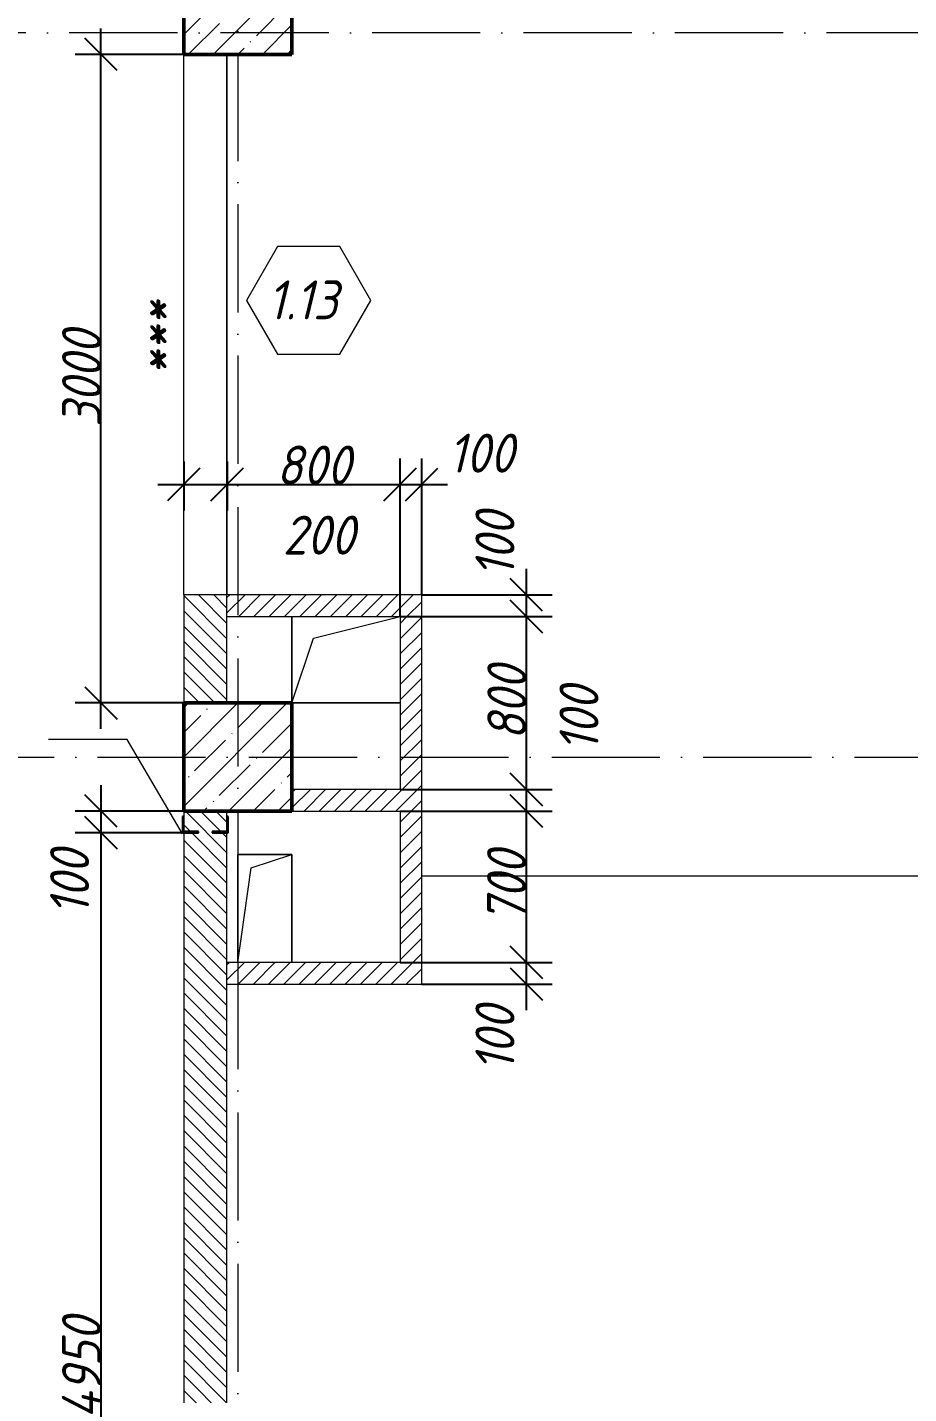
# Model space of a CAD drawing. Header units: millimetres. Extents: x -356862 to 418287, y 0 to 839748.
# Drawn here: x -98224 to -94149, y 593703 to 600023 of the extents above; entities that cross this region are included whole.
import ezdxf

# ---------------------------------------------------------------- set-up
doc = ezdxf.new("R2010")
doc.units = ezdxf.units.MM
doc.linetypes.add('50_200_ШТРИХ_1Т_ш5_п1_п1_', pattern=[700, 500, -100, 0, -100])
for name, color, linetype, lineweight in [('A-____-____-DIMS', 7, 'Continuous', 9), ('A-DOOR-____-IDEN', 7, 'Continuous', 9), ('A-DOOR-____-OTLN', 7, 'Continuous', 9), ('A-FLOR-____-OTLN', 7, 'Continuous', 9), ('A-GENM-____-IDEN', 7, 'Continuous', 9), ('A-GENM-____-MCUT', 7, 'Continuous', 25), ('A-GENM-____-OTLN', 7, 'Continuous', 9), ('A-GENM-____-OTLN-1', 7, 'Continuous', 25), ('A-WALL-FNSH-MCUT-1', 7, 'Continuous', 9), ('S-COLS-____-MCUT', 7, 'Continuous', 50), ('S-COLS-____-OTLN', 7, 'Continuous', 9), ('S-GRID-____-OTLN-1', 7, '50_200_ШТРИХ_1Т_ш5_п1_п1_', 9)]:
    doc.layers.add(name, color=color, linetype=linetype, lineweight=lineweight)
for name, color, linetype, lineweight, true_color in [('A-DOOR-____-OTLN-1', 7, 'Continuous', 9, 0xffffff), ('A-WALL-____-MCUT-4', 7, 'Continuous', 13, 0x000000), ('A-WALL-____-PATT-3', 9, 'Continuous', 9, 0x808080), ('A-WALL-____-PATT-4', 9, 'Continuous', 9, 0x808080), ('I-WALL-____-OTLN-1', 7, 'Continuous', 9, 0x000000)]:
    doc.layers.add(name, color=color, linetype=linetype, lineweight=lineweight, true_color=true_color)
doc.styles.add('ISOCPEUR_I_10', font='isocpeui.ttf', dxfattribs={"width": 0.9, "height": 180})
doc.styles.add('ISOCPEUR_I_14', font='isocpeui.ttf', dxfattribs={"width": 0.9, "height": 180})
doc.styles.add('ISOCPEUR_I_2', font='isocpeui.ttf', dxfattribs={"width": 0.85, "height": 2.3})
doc.dimstyles.new('ISO-1_8_0_9К_СРЕДНИЙ_Кладочные_5', dxfattribs={"dimscale": 304.8, "dimtxt": 179.276612, "dimasz": 0.492126, "dimexe": 0.393701, "dimexo": 0, "dimgap": 0, "dimtad": 1, "dimdec": 3, "dimrnd": 0.001, "dimdsep": 46, "dimtxsty": 'ISOCPEUR_I_10', "dimblk1": 'OBLIQUE', "dimblk2": 'OBLIQUE', "dimsah": 1, "dimcen": 0.09, "dimdle": 0.393701, "dimazin": 0, "dimtfac": 1, "dimtdec": 4, "dimtix": 1, "dimtmove": 2, "dimatfit": 3, "dimfxl": 1, "dimtvp": 1, "dimtolj": 1, "dimtzin": 0, "dimarcsym": 2})
doc.dimstyles.new('ISO-1_8_0_9К_СРЕДНИЙ_Кладочные_6', dxfattribs={"dimscale": 304.8, "dimtxt": 179.276612, "dimasz": 0.492126, "dimexe": 0.393701, "dimexo": 0, "dimgap": 0, "dimtad": 1, "dimdec": 3, "dimrnd": 0.001, "dimdsep": 46, "dimtxsty": 'ISOCPEUR_I_14', "dimblk1": 'OBLIQUE', "dimblk2": 'OBLIQUE', "dimsah": 1, "dimcen": 0.09, "dimdle": 0.393701, "dimazin": 0, "dimtfac": 1, "dimtdec": 4, "dimtix": 1, "dimtmove": 0, "dimatfit": 3, "dimfxl": 1, "dimtvp": 1, "dimtolj": 1, "dimtzin": 0, "dimarcsym": 2})
pattern_1 = [(45, (-175000.736, 544716.51), (-35.35534, 35.35534), [])]
pattern_2 = [(135, (-175000.736, 544716.51), (-35.35534, -35.35534), [])]

# ---------------------------------------------------------------- blocks, each defined once
blk = doc.blocks.new('BSC_Колонна _Прямоугольная - 500х500-V55-АР1_Кладочный план 1 этажа в осях 1-64_Ю-ЯЯ')
at = {"layer": 'S-COLS-____-OTLN'}
h = blk.add_hatch(dxfattribs=at)
h.set_pattern_fill('FP_55', color=256, style=0, pattern_type=2)
h.set_pattern_definition([(45, (-77750, -55431.04), (-114.04925, 114.04925), []), (45, (-77635.95, -55431.04), (-114.04925, 114.04925), [201.613, -40.323, 3.353, -36.97])])
h.paths.add_polyline_path([(-250, -250), (250, -250), (250, 250), (-250, 250)], flags=0)
at = {"layer": 'S-COLS-____-MCUT'}
for p, q in [((250, 250), (-250, 250)), ((-250, 250), (-250, -250)), ((250, -250), (250, 250)), ((-250, -250), (250, -250))]:
    blk.add_line(p, q, dxfattribs=at)
blk = doc.blocks.new('BSC_Колонна _Прямоугольная - 500х500-25978818-АР1_Кладочный план 1 этажа в осях 1-64_Ю-ЯЯ')
at = {"layer": 'S-COLS-____-OTLN'}
h = blk.add_hatch(dxfattribs=at)
h.set_pattern_fill('FP_70', color=256, style=0, pattern_type=2)
h.set_pattern_definition([(45, (-77750, -51931.04), (-114.04925, 114.04925), []), (45, (-77635.95, -51931.04), (-114.04925, 114.04925), [201.613, -40.323, 3.353, -36.97])])
h.paths.add_polyline_path([(-250, -250), (250, -250), (250, 250), (-250, 250)], flags=0)
at = {"layer": 'S-COLS-____-MCUT'}
for p, q in [((250, 250), (-250, 250)), ((-250, 250), (-250, -250)), ((250, -250), (250, 250)), ((-250, -250), (250, -250))]:
    blk.add_line(p, q, dxfattribs=at)
blk = doc.blocks.new('Фахверк_СКБ_Уголок - 200_4010_1-27904659-АР1_Кладочный план 1 этажа в осях 1-64_Ю-ЯЯ')
at = {"layer": 'A-GENM-____-MCUT'}
for p, q in [((125, 156), (50, 156)), ((50, 156), (50, 150)), ((50, 150), (119, 150)), ((119, 150), (119, 81)), ((125, 81), (125, 156)), ((119, 81), (125, 81)), ((125, 19), (119, 19)), ((119, 19), (119, -50)), ((125, -56), (125, 19)), ((119, -50), (50, -50)), ((50, -50), (50, -56)), ((50, -56), (125, -56))]:
    blk.add_line(p, q, dxfattribs=at)
blk = doc.blocks.new('AR_Отверстие прямоугольное _в плите_ - AR_Отверстие прямоугольное _в плите_-30459229-АР1_Кладочный план 1 этажа в осях 1-64_Ю-ЯЯ')
at = {"layer": 'A-GENM-____-OTLN'}
for p, q in [((125, 250), (-125, 250)), ((-125, 250), (-125, -250)), ((-62.5, 187.5), (125, 250)), ((125, -250), (125, 250)), ((-125, -250), (-62.5, 187.5))]:
    blk.add_line(p, q, dxfattribs=at)
blk = doc.blocks.new('AR_Отверстие прямоугольное _в плите_ - AR_Отверстие прямоугольное _в плите_-30552814-АР1_Кладочный план 1 этажа в осях 1-64_Ю-ЯЯ')
at = {"layer": 'A-GENM-____-OTLN'}
for p, q in [((-250, 200), (-250, -200)), ((-150, 100), (250, 200)), ((-250, -200), (-150, 100)), ((-250, -200), (250, -200))]:
    blk.add_line(p, q, dxfattribs=at)
blk = doc.blocks.new('Проем_Дверь_Прямоугольный - 2500х2800h_витражные проемы-35287175-АР1_Кладочный план 1 этажа в осях 1-64_Ю-ЯЯ')
at = {"layer": 'A-DOOR-____-OTLN-1'}
for p, q in [((1250, 100), (-1250, 100)), ((1250, -100), (-1250, -100))]:
    blk.add_line(p, q, dxfattribs=at)
blk = doc.blocks.new('_Oblique')
at = {"color": 0, "linetype": 'ByBlock', "lineweight": -2}
blk.add_line((-0.5, -0.5), (0.5, 0.5), dxfattribs=at)
blk = doc.blocks.new('*D12829')
at = {"layer": 'A-____-____-DIMS', "color": 0, "lineweight": -2, "transparency": 16777216}
for p, q in [((-95917, 597517.6), (-95917, 597177.6)), ((-96400.7, 597397.6), (-95797, 597397.6)), ((-96500.7, 597297.6), (-95797, 597297.6))]:
    blk.add_line(p, q, dxfattribs=at)
at = {"layer": 'Defpoints', "color": 0, "transparency": 16777216}
for p in [(-96400.7, 597397.6), (-96500.7, 597297.6), (-95917, 597297.6)]:
    blk.add_point(p, dxfattribs=at)
at = {"layer": 'A-____-____-DIMS', "color": 0, "lineweight": -2, "transparency": 16777216, "xscale": 150, "yscale": 150, "zscale": 150}
for p, rotation in [((-95917, 597397.6), 90), ((-95917, 597297.6), 270)]:
    blk.add_blockref('_Oblique', p, dxfattribs=dict(at, rotation=rotation))
at = {"layer": 'A-____-____-DIMS', "color": 0, "transparency": 16777216, "insert": (-96152.2, 597478.4), "char_height": 180, "width": 368.207, "attachment_point": 1, "rotation": 90, "line_spacing_factor": 1.149209, "style": 'ISOCPEUR_I_10'}
blk.add_mtext('\\A1;100', dxfattribs=at)
blk = doc.blocks.new('*D12830')
at = {"layer": 'A-____-____-DIMS', "color": 0, "lineweight": -2, "transparency": 16777216}
for p, q in [((-95917, 597417.6), (-95917, 596377.6)), ((-96500.7, 597297.6), (-95797, 597297.6)), ((-96500.7, 596497.6), (-95797, 596497.6))]:
    blk.add_line(p, q, dxfattribs=at)
at = {"layer": 'Defpoints', "color": 0, "transparency": 16777216}
for p in [(-96500.7, 597297.6), (-96500.7, 596497.6), (-95917, 596497.6)]:
    blk.add_point(p, dxfattribs=at)
at = {"layer": 'A-____-____-DIMS', "color": 0, "lineweight": -2, "transparency": 16777216, "xscale": 150, "yscale": 150, "zscale": 150}
for p, rotation in [((-95917, 597297.6), 90), ((-95917, 596497.6), 270)]:
    blk.add_blockref('_Oblique', p, dxfattribs=dict(at, rotation=rotation))
at = {"layer": 'A-____-____-DIMS', "color": 0, "transparency": 16777216, "insert": (-96007, 596897.6), "char_height": 180, "width": 409.578, "attachment_point": 5, "rotation": 90, "style": 'ISOCPEUR_I_14'}
blk.add_mtext('\\A1;800', dxfattribs=at)
blk = doc.blocks.new('*D12831')
at = {"layer": 'A-____-____-DIMS', "color": 0, "lineweight": -2, "transparency": 16777216}
for p, q in [((-95917, 596617.6), (-95917, 596277.6)), ((-96500.7, 596497.6), (-95797, 596497.6)), ((-96500.7, 596397.6), (-95797, 596397.6))]:
    blk.add_line(p, q, dxfattribs=at)
at = {"layer": 'Defpoints', "color": 0, "transparency": 16777216}
for p in [(-96500.7, 596497.6), (-96500.7, 596397.6), (-95917, 596397.6)]:
    blk.add_point(p, dxfattribs=at)
at = {"layer": 'A-____-____-DIMS', "color": 0, "lineweight": -2, "transparency": 16777216, "xscale": 150, "yscale": 150, "zscale": 150}
for p, rotation in [((-95917, 596497.6), 90), ((-95917, 596397.6), 270)]:
    blk.add_blockref('_Oblique', p, dxfattribs=dict(at, rotation=rotation))
at = {"layer": 'A-____-____-DIMS', "color": 0, "transparency": 16777216, "insert": (-95763.6, 596671.8), "char_height": 180, "width": 368.207, "attachment_point": 1, "rotation": 90, "line_spacing_factor": 1.149209, "style": 'ISOCPEUR_I_10'}
blk.add_mtext('\\A1;100', dxfattribs=at)
blk = doc.blocks.new('*D12832')
at = {"layer": 'A-____-____-DIMS', "color": 0, "lineweight": -2, "transparency": 16777216}
for p, q in [((-95917, 596517.6), (-95917, 595577.6)), ((-96500.7, 596397.6), (-95797, 596397.6)), ((-96500.7, 595697.6), (-95797, 595697.6))]:
    blk.add_line(p, q, dxfattribs=at)
at = {"layer": 'Defpoints', "color": 0, "transparency": 16777216}
for p in [(-96500.7, 596397.6), (-96500.7, 595697.6), (-95917, 595697.6)]:
    blk.add_point(p, dxfattribs=at)
at = {"layer": 'A-____-____-DIMS', "color": 0, "lineweight": -2, "transparency": 16777216, "xscale": 150, "yscale": 150, "zscale": 150}
for p, rotation in [((-95917, 596397.6), 90), ((-95917, 595697.6), 270)]:
    blk.add_blockref('_Oblique', p, dxfattribs=dict(at, rotation=rotation))
at = {"layer": 'A-____-____-DIMS', "color": 0, "transparency": 16777216, "insert": (-96008.2, 596047.6), "char_height": 180, "width": 409.578, "attachment_point": 5, "rotation": 90, "style": 'ISOCPEUR_I_14'}
blk.add_mtext('\\A1;700', dxfattribs=at)
blk = doc.blocks.new('*D12833')
at = {"layer": 'A-____-____-DIMS', "color": 0, "lineweight": -2, "transparency": 16777216}
for p, q in [((-95917, 595817.6), (-95917, 595477.6)), ((-96500.7, 595697.6), (-95797, 595697.6)), ((-96400.7, 595597.6), (-95797, 595597.6))]:
    blk.add_line(p, q, dxfattribs=at)
at = {"layer": 'Defpoints', "color": 0, "transparency": 16777216}
for p in [(-96500.7, 595697.6), (-96400.7, 595597.6), (-95917, 595597.6)]:
    blk.add_point(p, dxfattribs=at)
at = {"layer": 'A-____-____-DIMS', "color": 0, "lineweight": -2, "transparency": 16777216, "xscale": 150, "yscale": 150, "zscale": 150}
for p, rotation in [((-95917, 595697.6), 90), ((-95917, 595597.6), 270)]:
    blk.add_blockref('_Oblique', p, dxfattribs=dict(at, rotation=rotation))
at = {"layer": 'A-____-____-DIMS', "color": 0, "transparency": 16777216, "insert": (-96152.2, 595193.4), "char_height": 180, "width": 368.207, "attachment_point": 1, "rotation": 90, "line_spacing_factor": 1.149209, "style": 'ISOCPEUR_I_10'}
blk.add_mtext('\\A1;100', dxfattribs=at)
blk = doc.blocks.new('*D12834')
at = {"layer": 'A-____-____-DIMS', "color": 0, "lineweight": -2, "transparency": 16777216}
for p, q in [((-97500.7, 598014), (-97500.7, 597788)), ((-97300.7, 598014), (-97300.7, 597788)), ((-97620.7, 597908), (-97180.7, 597908))]:
    blk.add_line(p, q, dxfattribs=at)
at = {"layer": 'Defpoints', "color": 0, "transparency": 16777216}
for p in [(-97500.7, 598014), (-97300.7, 598014), (-97300.7, 597908)]:
    blk.add_point(p, dxfattribs=at)
at = {"layer": 'A-____-____-DIMS', "color": 0, "lineweight": -2, "transparency": 16777216, "xscale": 150, "yscale": 150, "zscale": 150, "rotation": 180}
blk.add_blockref('_Oblique', (-97500.7, 597908), dxfattribs=at)
at = {"layer": 'A-____-____-DIMS', "color": 0, "lineweight": -2, "transparency": 16777216, "xscale": 150, "yscale": 150, "zscale": 150}
blk.add_blockref('_Oblique', (-97300.7, 597908), dxfattribs=at)
at = {"layer": 'A-____-____-DIMS', "color": 0, "transparency": 16777216, "insert": (-97042.7, 597763.9), "char_height": 180, "width": 409.578, "attachment_point": 1, "line_spacing_factor": 1.149209, "style": 'ISOCPEUR_I_10'}
blk.add_mtext('\\A1;200', dxfattribs=at)
blk = doc.blocks.new('*D12835')
at = {"layer": 'A-____-____-DIMS', "color": 0, "lineweight": -2, "transparency": 16777216}
for p, q in [((-97300.7, 598014), (-97300.7, 597788)), ((-96500.7, 597297.6), (-96500.7, 598028)), ((-97420.7, 597908), (-96380.7, 597908))]:
    blk.add_line(p, q, dxfattribs=at)
at = {"layer": 'Defpoints', "color": 0, "transparency": 16777216}
for p in [(-97300.7, 598014), (-96500.7, 597908), (-96500.7, 597297.6)]:
    blk.add_point(p, dxfattribs=at)
at = {"layer": 'A-____-____-DIMS', "color": 0, "lineweight": -2, "transparency": 16777216, "xscale": 150, "yscale": 150, "zscale": 150, "rotation": 180}
blk.add_blockref('_Oblique', (-97300.7, 597908), dxfattribs=at)
at = {"layer": 'A-____-____-DIMS', "color": 0, "lineweight": -2, "transparency": 16777216, "xscale": 150, "yscale": 150, "zscale": 150}
blk.add_blockref('_Oblique', (-96500.7, 597908), dxfattribs=at)
at = {"layer": 'A-____-____-DIMS', "color": 0, "transparency": 16777216, "insert": (-96900.7, 597998), "char_height": 180, "width": 409.578, "attachment_point": 5, "style": 'ISOCPEUR_I_14'}
blk.add_mtext('\\A1;800', dxfattribs=at)
blk = doc.blocks.new('*D12836')
at = {"layer": 'A-____-____-DIMS', "color": 0, "lineweight": -2, "transparency": 16777216}
for p, q in [((-96500.7, 597297.6), (-96500.7, 598028)), ((-96400.7, 597397.6), (-96400.7, 598028)), ((-96620.7, 597908), (-96280.7, 597908))]:
    blk.add_line(p, q, dxfattribs=at)
at = {"layer": 'Defpoints', "color": 0, "transparency": 16777216}
for p in [(-96400.7, 597908), (-96400.7, 597397.6), (-96500.7, 597297.6)]:
    blk.add_point(p, dxfattribs=at)
at = {"layer": 'A-____-____-DIMS', "color": 0, "lineweight": -2, "transparency": 16777216, "xscale": 150, "yscale": 150, "zscale": 150, "rotation": 180}
blk.add_blockref('_Oblique', (-96500.7, 597908), dxfattribs=at)
at = {"layer": 'A-____-____-DIMS', "color": 0, "lineweight": -2, "transparency": 16777216, "xscale": 150, "yscale": 150, "zscale": 150}
blk.add_blockref('_Oblique', (-96400.7, 597908), dxfattribs=at)
at = {"layer": 'A-____-____-DIMS', "color": 0, "transparency": 16777216, "insert": (-96277.6, 598143.1), "char_height": 180, "width": 368.207, "attachment_point": 1, "line_spacing_factor": 1.149209, "style": 'ISOCPEUR_I_10'}
blk.add_mtext('\\A1;100', dxfattribs=at)
blk = doc.blocks.new('*D12837')
at = {"layer": 'A-____-____-DIMS', "color": 0, "lineweight": -2, "transparency": 16777216}
for p, q in [((-97883.3, 596777.6), (-97883.3, 600017.6)), ((-97500.7, 599897.6), (-98003.3, 599897.6)), ((-97500.7, 596897.6), (-98003.3, 596897.6))]:
    blk.add_line(p, q, dxfattribs=at)
at = {"layer": 'Defpoints', "color": 0, "transparency": 16777216}
for p in [(-97883.3, 599897.6), (-97500.7, 599897.6), (-97500.7, 596897.6)]:
    blk.add_point(p, dxfattribs=at)
at = {"layer": 'A-____-____-DIMS', "color": 0, "lineweight": -2, "transparency": 16777216, "xscale": 150, "yscale": 150, "zscale": 150}
for p, rotation in [((-97883.3, 599897.6), 90), ((-97883.3, 596897.6), 270)]:
    blk.add_blockref('_Oblique', p, dxfattribs=dict(at, rotation=rotation))
at = {"layer": 'A-____-____-DIMS', "color": 0, "transparency": 16777216, "insert": (-97973.3, 598397.6), "char_height": 180, "width": 546.104, "attachment_point": 5, "rotation": 90, "style": 'ISOCPEUR_I_14'}
blk.add_mtext('\\A1;3000', dxfattribs=at)
blk = doc.blocks.new('*D12838')
at = {"layer": 'A-____-____-DIMS', "color": 0, "lineweight": -2, "transparency": 16777216}
for p, q in [((-97883.3, 596517.6), (-97883.3, 596177.6)), ((-97500.7, 596397.6), (-98003.3, 596397.6)), ((-97506.7, 596297.6), (-98003.3, 596297.6))]:
    blk.add_line(p, q, dxfattribs=at)
at = {"layer": 'Defpoints', "color": 0, "transparency": 16777216}
for p in [(-97500.7, 596397.6), (-97883.3, 596297.6), (-97506.7, 596297.6)]:
    blk.add_point(p, dxfattribs=at)
at = {"layer": 'A-____-____-DIMS', "color": 0, "lineweight": -2, "transparency": 16777216, "xscale": 150, "yscale": 150, "zscale": 150}
for p, rotation in [((-97883.3, 596397.6), 90), ((-97883.3, 596297.6), 270)]:
    blk.add_blockref('_Oblique', p, dxfattribs=dict(at, rotation=rotation))
at = {"layer": 'A-____-____-DIMS', "color": 0, "transparency": 16777216, "insert": (-98118.5, 595915.4), "char_height": 180, "width": 368.207, "attachment_point": 1, "rotation": 90, "line_spacing_factor": 1.149209, "style": 'ISOCPEUR_I_10'}
blk.add_mtext('\\A1;100', dxfattribs=at)
blk = doc.blocks.new('*D12839')
at = {"layer": 'A-____-____-DIMS', "color": 0, "lineweight": -2, "transparency": 16777216}
for p, q in [((-97883.3, 596417.6), (-97883.3, 591227.6)), ((-97506.7, 596297.6), (-98003.3, 596297.6)), ((-97506.7, 591347.6), (-98003.3, 591347.6))]:
    blk.add_line(p, q, dxfattribs=at)
at = {"layer": 'Defpoints', "color": 0, "transparency": 16777216}
for p in [(-97506.7, 596297.6), (-97883.3, 591347.6), (-97506.7, 591347.6)]:
    blk.add_point(p, dxfattribs=at)
at = {"layer": 'A-____-____-DIMS', "color": 0, "lineweight": -2, "transparency": 16777216, "xscale": 150, "yscale": 150, "zscale": 150}
for p, rotation in [((-97883.3, 596297.6), 90), ((-97883.3, 591347.6), 270)]:
    blk.add_blockref('_Oblique', p, dxfattribs=dict(at, rotation=rotation))
at = {"layer": 'A-____-____-DIMS', "color": 0, "transparency": 16777216, "insert": (-97973.3, 593822.6), "char_height": 180, "width": 562.653, "attachment_point": 5, "rotation": 90, "style": 'ISOCPEUR_I_14'}
blk.add_mtext('\\A1;4950', dxfattribs=at)
blk = doc.blocks.new('Марка проема - марка проема-27336095-АР1_Кладочный план 1 этажа в осях 1-64_Ю-ЯЯ')
at = {"layer": 'A-DOOR-____-IDEN'}
for p, q in [((-1.439, 0.159), (-2.877, -2.333)), ((1.439, 0.159), (-1.439, 0.159)), ((2.877, -2.333), (1.439, 0.159)), ((-2.877, -2.333), (-1.439, -4.825)), ((1.439, -4.825), (2.877, -2.333)), ((-1.439, -4.825), (1.439, -4.825))]:
    blk.add_line(p, q, dxfattribs=at)

msp = doc.modelspace()

# ---------------------------------------------------------------- hatches: boundary and pattern name
at = {"layer": 'A-WALL-____-PATT-3'}
h = msp.add_hatch(dxfattribs=at)
h.set_pattern_fill('FP_6', color=256, style=0, pattern_type=2)
h.set_pattern_definition(pattern_2)
h.paths.add_polyline_path([(-97500.7357, 596897.5526), (-97300.7357, 596897.5526), (-97300.7357, 597397.5526), (-97500.7357, 597397.5526)], flags=0)
h = msp.add_hatch(dxfattribs=at)
h.set_pattern_fill('FP_6', color=256, style=0, pattern_type=2)
h.set_pattern_definition(pattern_2)
h.paths.add_polyline_path([(-97500.7357, 591147.5526), (-97300.7357, 591147.5526), (-97300.7357, 591341.5526), (-97369.7357, 591341.5526), (-97369.7357, 591347.5526), (-97300.7357, 591347.5526), (-97300.7357, 596297.5526), (-97369.7357, 596297.5526), (-97369.7357, 596303.5526), (-97300.7357, 596303.5526), (-97300.7357, 596397.5526), (-97500.7357, 596397.5526), (-97500.7357, 596303.5526), (-97431.7357, 596303.5526), (-97431.7357, 596297.5526), (-97500.7357, 596297.5526), (-97500.7357, 591347.5526), (-97431.7357, 591347.5526), (-97431.7357, 591341.5526), (-97500.7357, 591341.5526), (-97500.7357, 591272.5526)], flags=0)
at = {"layer": 'A-WALL-____-PATT-4'}
h = msp.add_hatch(dxfattribs=at)
h.set_pattern_fill('FP_5', color=256, style=0, pattern_type=2)
h.set_pattern_definition(pattern_1)
h.paths.add_polyline_path([(-96400.7357, 597297.5526), (-96400.7357, 597397.5526), (-97300.7357, 597397.5526), (-97300.7357, 597297.5526), (-96500.7357, 597297.5526)], flags=0)
h = msp.add_hatch(dxfattribs=at)
h.set_pattern_fill('FP_5', color=256, style=0, pattern_type=2)
h.set_pattern_definition(pattern_1)
h.paths.add_polyline_path([(-96500.7357, 595597.5526), (-96400.7357, 595597.5526), (-96400.7357, 597297.5526), (-96500.7357, 597297.5526), (-96500.7357, 595697.5526)], flags=0)
h = msp.add_hatch(dxfattribs=at)
h.set_pattern_fill('FP_5', color=256, style=0, pattern_type=2)
h.set_pattern_definition(pattern_1)
h.paths.add_polyline_path([(-96500.7357, 596397.5526), (-96500.7357, 596497.5526), (-97000.7357, 596497.5526), (-97000.7357, 596397.5526)], flags=0)
h = msp.add_hatch(dxfattribs=at)
h.set_pattern_fill('FP_5', color=256, style=0, pattern_type=2)
h.set_pattern_definition(pattern_1)
h.paths.add_polyline_path([(-97300.7357, 595597.5526), (-96500.7357, 595597.5526), (-96500.7357, 595697.5526), (-97300.7357, 595697.5526)], flags=0)

# ---------------------------------------------------------------- linework, layer by layer
at = {"layer": 'A-FLOR-____-OTLN'}
for p, q in [((-97500.7357, 597397.5526), (-97500.7357, 599897.5526)), ((-97000.7357, 596897.5526), (-97000.7357, 597297.5526)), ((-96500.7357, 596897.5526), (-97000.7357, 596897.5526)), ((-97250.7357, 596197.5526), (-97000.7357, 596197.5526)), ((-97250.7357, 595697.5526), (-97250.7357, 596197.5526)), ((-97000.7357, 596197.5526), (-97000.7357, 595697.5526)), ((-96400.7357, 596097.5526), (-93320.7357, 596097.5526))]:
    msp.add_line(p, q, dxfattribs=at)
at = {"layer": 'A-GENM-____-IDEN'}
for p, q in [((-97761.9394, 596728.0936), (-98125.7853, 596728.0936)), ((-97506.7357, 596292.5526), (-97761.9394, 596728.0936))]:
    msp.add_line(p, q, dxfattribs=at)
at = {"layer": 'A-WALL-____-MCUT-4'}
for p, q in [((-97500.7357, 597397.5526), (-97500.7357, 596897.5526)), ((-97300.7357, 597397.5526), (-97500.7357, 597397.5526)), ((-97300.7357, 596897.5526), (-97300.7357, 597397.5526)), ((-97500.7357, 596397.5526), (-97500.7357, 596372.5526)), ((-97300.7357, 596372.5526), (-97300.7357, 596397.5526)), ((-97500.7357, 596297.5526), (-97500.7357, 591347.5526)), ((-97300.7357, 591347.5526), (-97300.7357, 596297.5526))]:
    msp.add_line(p, q, dxfattribs=at)
at = {"layer": 'A-WALL-FNSH-MCUT-1'}
for p, q in [((-96400.7357, 597397.5526), (-97300.7357, 597397.5526)), ((-96400.7357, 595597.5526), (-96400.7357, 597397.5526)), ((-97300.7357, 597297.5526), (-96500.7357, 597297.5526)), ((-96500.7357, 597297.5526), (-96500.7357, 596497.5526)), ((-96500.7357, 596497.5526), (-97000.7357, 596497.5526)), ((-97000.7357, 596397.5526), (-96500.7357, 596397.5526)), ((-96500.7357, 596397.5526), (-96500.7357, 595697.5526)), ((-96500.7357, 595697.5526), (-97300.7357, 595697.5526)), ((-97300.7357, 595597.5526), (-96400.7357, 595597.5526))]:
    msp.add_line(p, q, dxfattribs=at)
at = {"layer": 'I-WALL-____-OTLN-1'}
for p, q in [((-97500.7357, 597397.5526), (-97500.7357, 599897.5526)), ((-97300.7357, 599897.5526), (-97300.7357, 597397.5526))]:
    msp.add_line(p, q, dxfattribs=at)
at = {"layer": 'S-GRID-____-OTLN-1'}
for p, q in [((-97250.7357, 635609.362), (-97250.7357, 584985.5274)), ((-70926.3291, 599997.5526), (-179669.5059, 599997.5526)), ((-105600.7357, 596647.5526), (-70926.3291, 596647.5526))]:
    msp.add_line(p, q, dxfattribs=at)

# ---------------------------------------------------------------- block references
at = {"layer": 'A-DOOR-____-IDEN', "xscale": 99.99999999999993, "yscale": 99.99999999999993, "zscale": 99.99999999999993}
msp.add_blockref('Марка проема - марка проема-27336095-АР1_Кладочный план 1 этажа в осях 1-64_Ю-ЯЯ', (-96922.7416, 598993.0954), dxfattribs=at)
at = {"layer": 'A-DOOR-____-OTLN', "rotation": 269.9999999999999}
msp.add_blockref('Проем_Дверь_Прямоугольный - 2500х2800h_витражные проемы-35287175-АР1_Кладочный план 1 этажа в осях 1-64_Ю-ЯЯ', (-97400.7357, 598647.5526), dxfattribs=at)
at = {"layer": 'A-GENM-____-OTLN'}
for name, p in [('AR_Отверстие прямоугольное _в плите_ - AR_Отверстие прямоугольное _в плите_-30552814-АР1_Кладочный план 1 этажа в осях 1-64_Ю-ЯЯ', (-96750.7357, 597097.5526)), ('AR_Отверстие прямоугольное _в плите_ - AR_Отверстие прямоугольное _в плите_-30459229-АР1_Кладочный план 1 этажа в осях 1-64_Ю-ЯЯ', (-97125.7357, 595947.5526))]:
    msp.add_blockref(name, p, dxfattribs=at)
at = {"layer": 'A-GENM-____-OTLN-1', "rotation": 269.9999999999999}
msp.add_blockref('Фахверк_СКБ_Уголок - 200_4010_1-27904659-АР1_Кладочный план 1 этажа в осях 1-64_Ю-ЯЯ', (-97450.7357, 596422.5526), dxfattribs=at)
at = {"layer": 'S-COLS-____-OTLN'}
for name, p in [('BSC_Колонна _Прямоугольная - 500х500-V55-АР1_Кладочный план 1 этажа в осях 1-64_Ю-ЯЯ', (-97250.7357, 600147.5526)), ('BSC_Колонна _Прямоугольная - 500х500-25978818-АР1_Кладочный план 1 этажа в осях 1-64_Ю-ЯЯ', (-97250.7357, 596647.5526))]:
    msp.add_blockref(name, p, dxfattribs=at)

# ---------------------------------------------------------------- texts
at = {"layer": 'A-DOOR-____-IDEN', "insert": (-97112.3807, 598851.9149), "char_height": 180, "width": 411.265687, "attachment_point": 1, "style": 'ISOCPEUR_I_14'}
msp.add_mtext('1.13', dxfattribs=at)
at = {"layer": 'A-DOOR-____-IDEN', "insert": (-97739.2552, 598411.9822), "char_height": 200, "width": 562.784625, "attachment_point": 1, "rotation": 90, "style": 'ISOCPEUR_I_2'}
msp.add_mtext('***', dxfattribs=at)

# ---------------------------------------------------------------- dimensions: what is measured, and where the dimension line sits
at = {"layer": 'A-____-____-DIMS'}
for base, p1, p2, override, picture, middle in [((-97883.3294, 599897.5526), (-97500.7357, 596897.5526), (-97500.7357, 599897.5526), {"dimpost": '<>', "dimfxl": 3000}, '*D12837', (-97973.3294, 598397.5526)), ((-95917.041, 596497.5526), (-96500.7357, 597297.5526), (-96500.7357, 596497.5526), {"dimpost": '<>', "dimfxl": 800}, '*D12830', (-96007.041, 596897.5526)), ((-95917.041, 595697.5526), (-96500.7357, 596397.5526), (-96500.7357, 595697.5526), {"dimpost": '<>', "dimfxl": 700}, '*D12832', (-96008.2001, 596047.5526)), ((-97883.3294, 591347.5526), (-97506.7357, 596297.5526), (-97506.7357, 591347.5526), {"dimpost": '<>', "dimfxl": 4950}, '*D12839', (-97973.3294, 593822.5526))]:
    dim = msp.add_linear_dim(base=base, p1=p1, p2=p2, angle=90, dimstyle='ISO-1_8_0_9К_СРЕДНИЙ_Кладочные_6', override=override, dxfattribs=at)
    dim.commit()
    dim.dimension.update_dxf_attribs({"geometry": picture, "text_midpoint": middle})
for base, p1, p2, override, picture, middle in [((-96400.7357, 597907.9816), (-96500.7357, 597297.5526), (-96400.7357, 597397.5526), {"dimpost": '<>', "dimfxl": 141.421356}, '*D12836', (-96093.5465, 598023.1436)), ((-97300.7357, 597907.9816), (-97500.7357, 598014.0476), (-97300.7357, 598014.0476), {"dimpost": '<>', "dimfxl": 200}, '*D12834', (-96837.9135, 597643.9045))]:
    dim = msp.add_linear_dim(base=base, p1=p1, p2=p2, dimstyle='ISO-1_8_0_9К_СРЕДНИЙ_Кладочные_5', override=override, dxfattribs=at)
    dim.commit()
    dim.dimension.update_dxf_attribs({"geometry": picture, "text_midpoint": middle, "dimtype": 160})
dim = msp.add_linear_dim(base=(-96500.7357, 597907.9816), p1=(-97300.7357, 598014.0476), p2=(-96500.7357, 597297.5526), dimstyle='ISO-1_8_0_9К_СРЕДНИЙ_Кладочные_6', override={"dimpost": '<>', "dimfxl": 1073.948398}, dxfattribs=at)
dim.commit()
dim.dimension.update_dxf_attribs({"geometry": '*D12835', "text_midpoint": (-96900.7357, 597997.9816)})
for base, p1, p2, override, picture, middle in [((-95917.041, 597297.5526), (-96400.7357, 597397.5526), (-96500.7357, 597297.5526), {"dimpost": '<>', "dimfxl": 141.421356}, '*D12829', (-96032.2031, 597662.4629)), ((-95917.041, 596397.5526), (-96500.7357, 596497.5526), (-96500.7357, 596397.5526), {"dimpost": '<>', "dimfxl": 100}, '*D12831', (-95643.6468, 596855.884)), ((-97883.3294, 596297.5526), (-97500.7357, 596397.5526), (-97506.7357, 596297.5526), {"dimpost": '<>', "dimfxl": 100.179838}, '*D12838', (-97998.4914, 596099.5182)), ((-95917.041, 595597.5526), (-96500.7357, 595697.5526), (-96400.7357, 595597.5526), {"dimpost": '<>', "dimfxl": 141.421356}, '*D12833', (-96032.2031, 595377.5139))]:
    dim = msp.add_linear_dim(base=base, p1=p1, p2=p2, angle=90, dimstyle='ISO-1_8_0_9К_СРЕДНИЙ_Кладочные_5', override=override, dxfattribs=at)
    dim.commit()
    dim.dimension.update_dxf_attribs({"geometry": picture, "text_midpoint": middle, "dimtype": 160, "text_rotation": 90})

doc.saveas('drawing.dxf')
